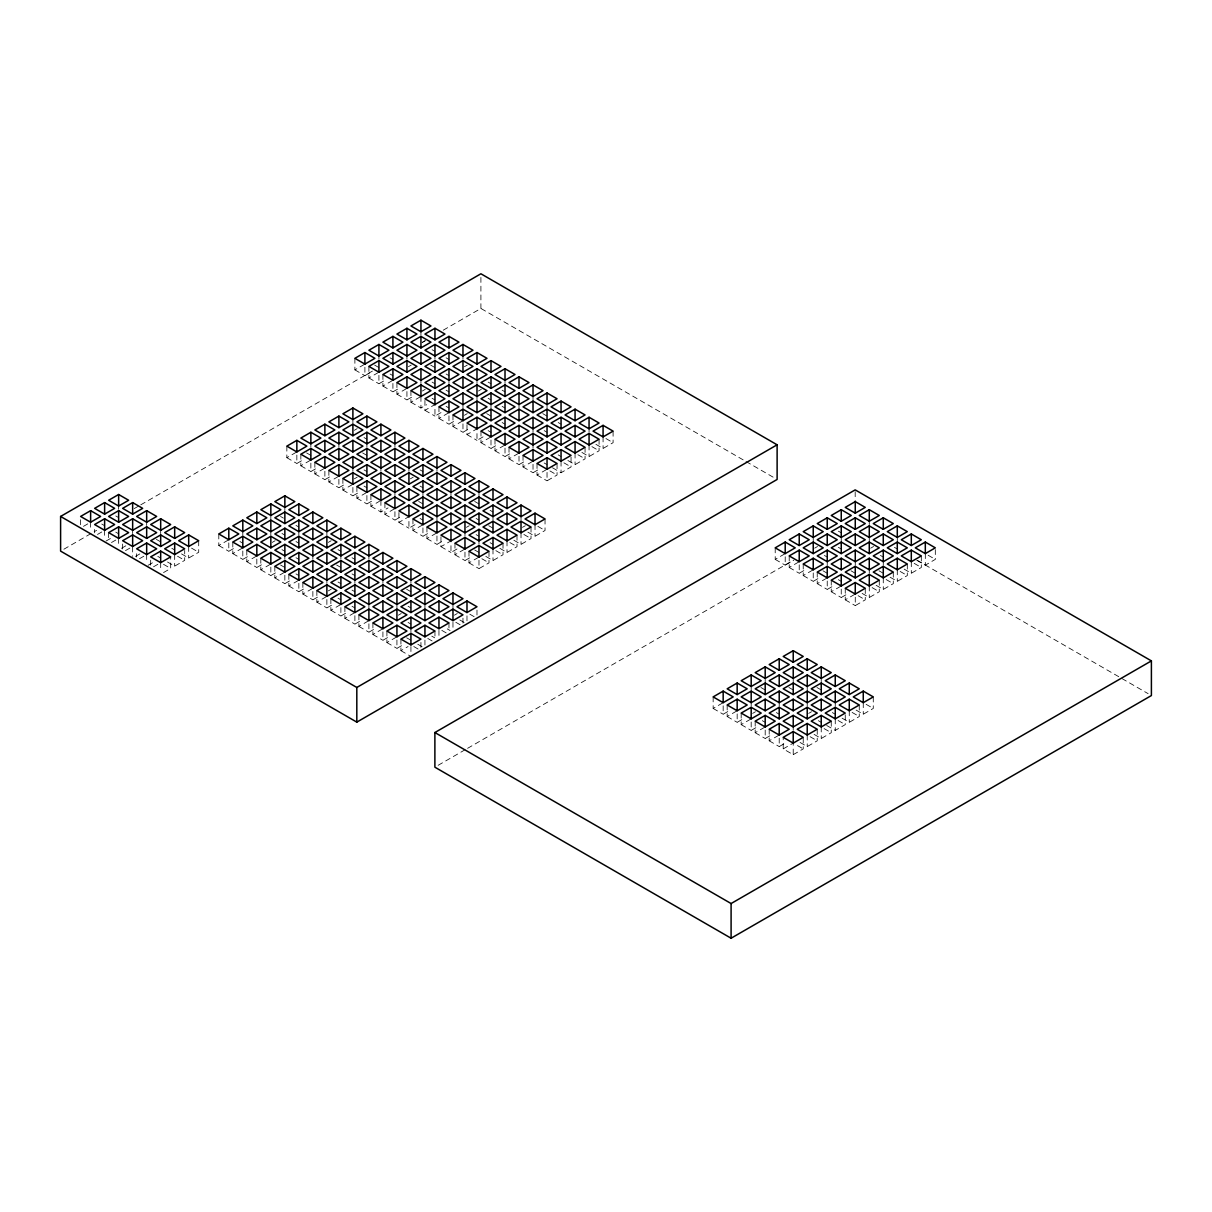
<?xml version="1.0" encoding="UTF-8"?>
<svg xmlns="http://www.w3.org/2000/svg" width="1212" height="1212" viewBox="0 0 1212 1212"><rect width="100%" height="100%" fill="white"/><g stroke="black" fill="none" stroke-linecap="round" stroke-linejoin="round"><path stroke-width="0.75" stroke-dasharray="5 3.75" d="M83.477 526.356L87.764 523.872M354.889 358.328L354.889 369.872L364.903 364.1L364.903 375.659L372.054 371.523M63.872 549.218L96.581 530.341M134.199 508.616L139.107 505.783M140.744 504.843L372.963 370.766M422.034 342.435L425.306 340.557M443.289 330.164L480.906 308.454L744.395 460.575M422.367 342.481L425.23 340.83M97.49 534.447L101.778 531.962M368.902 366.418L368.902 377.962L378.917 372.19L378.917 383.75L386.067 379.614M106.065 541.037L111.777 537.734M408.368 366.736L411.216 365.085M111.489 542.521L115.776 540.052M382.916 374.508L382.916 386.052L392.915 380.28L392.915 391.84L400.066 387.704M121.503 548.309L127.215 545.006M125.503 550.612L132.653 546.491L132.653 556.399M286.85 446.137L286.85 457.697L296.849 451.924L296.849 463.484L304 459.348M396.93 382.583L396.93 394.142L406.929 388.37L406.929 399.93L414.08 395.794M135.517 556.399L139.804 553.914M354.328 430.29L357.176 428.639M422.367 391.006L425.23 389.355M464.408 366.736L467.256 365.085M139.516 558.702L143.804 556.232M300.849 454.227L300.849 465.787L310.863 460.015L310.863 471.559L318.014 467.438M410.929 390.673L410.929 402.232L420.943 396.46M148.091 565.307L153.818 562.004M410.929 402.232L420.943 408.005L426.654 404.717M153.53 566.792L157.818 564.322M314.862 462.317L314.862 473.877L324.877 468.105L324.877 479.649L332.027 475.528M424.942 400.414L424.942 410.323L434.957 404.55L434.957 416.095L442.107 411.974M163.529 572.579L170.68 568.443L170.68 556.884M167.529 562.004L174.679 566.14L184.694 560.353L184.694 550.445M181.542 553.914L188.693 558.05L198.707 552.263L198.707 540.719M478.407 391.006L481.27 389.355M218.796 533.962L218.796 545.521L228.795 539.749L228.795 551.293L235.946 547.173M328.876 470.407L328.876 481.967L338.89 476.195L338.89 487.739L346.026 483.618M438.956 406.853L438.956 418.413L448.97 412.641L448.97 424.185L456.106 420.064M354.328 478.831L357.176 477.18M464.408 415.277L467.256 413.625M232.81 542.052L232.81 553.611L242.809 547.839L242.809 559.383L249.96 555.263M342.89 478.498L342.89 490.057L352.889 484.285L352.889 495.829L358.616 492.526M452.97 414.943L452.97 426.503L462.969 420.715L462.969 432.275L470.12 428.154M272.261 542.385L275.124 540.734M246.809 550.142L246.809 561.701L256.823 555.914L256.823 567.474L263.974 563.353M356.904 486.588L356.904 498.147L366.903 492.36L366.903 503.919L374.053 499.798M466.984 424.685L466.984 434.593L476.983 428.806L476.983 440.365L484.133 436.244M410.368 478.831L413.216 477.18M260.822 558.232L260.822 569.792L270.837 564.004L270.837 575.564L277.987 571.443M370.902 494.678L370.902 506.237L379.477 501.283M480.982 431.124L480.982 442.683L490.996 436.896L490.996 448.455L498.147 444.334M328.3 542.385L331.164 540.734M370.902 506.237L380.916 512.009L388.067 507.889M274.836 566.322L274.836 577.882L284.85 572.094L284.85 583.654L290.562 580.351M384.916 502.768L384.916 514.327L394.93 508.54L394.93 520.1L402.066 515.979M494.996 439.214L494.996 450.773L505.01 444.986L505.01 456.545L512.146 452.424M288.85 574.412L288.85 585.972L298.849 580.184L298.849 591.744L306 587.608M398.93 512.509L398.93 522.417L408.929 516.63L408.929 528.19L416.08 524.054M509.01 447.304L509.01 458.848L519.009 453.076L519.009 464.635L526.159 460.499M302.864 582.502L302.864 594.047L312.863 588.274L312.863 599.834L320.013 595.698M412.944 518.948L412.944 530.492L422.943 524.72L422.943 536.28L430.093 532.144M523.023 455.394L523.023 466.938L533.022 461.166L533.022 472.725L540.173 468.589M328.3 590.911L331.164 589.259M316.862 590.592L316.862 602.137L326.876 596.365L326.876 607.924L332.588 604.621M426.942 527.038L426.942 538.582L436.956 532.81L436.956 544.37L444.107 540.234M537.022 463.484L537.022 475.028L547.036 469.256L547.036 480.816L557.05 475.028L557.05 463.484M466.408 527.356L469.271 525.705M552.475 467.771L561.05 472.725L571.049 466.938L571.049 455.394M567.913 460.499L575.064 464.635L585.063 458.848L585.063 447.304M581.912 452.424L589.062 456.545L599.076 450.773L599.076 439.214M595.925 444.334L603.076 448.455L613.09 442.683L613.09 431.124M330.876 598.683L330.876 610.227L340.89 604.455L340.89 616.014L348.026 611.878M440.956 536.764L440.956 546.673L450.97 540.9L450.97 552.46L458.121 548.324M344.89 606.757L344.89 618.317L354.889 612.545L354.889 624.104L362.04 619.968M454.97 543.203L454.97 554.763L464.969 548.991L464.969 560.55L472.119 556.414M522.448 527.356L525.311 525.705M358.904 614.848L358.904 626.407L368.902 620.635L368.902 632.179L376.053 628.058M468.983 551.293L468.983 562.853L478.982 557.081L478.982 568.625L488.997 562.853L488.997 551.293M398.354 615.181L401.217 613.53M485.845 556.414L492.996 560.55L503.01 554.763L503.01 543.203M499.859 548.324L507.01 552.46L517.009 546.673L517.009 535.128M513.873 540.234L521.024 544.37L531.023 538.582L531.023 527.038M527.871 532.144L535.022 536.28L545.036 530.492L545.036 518.948M372.902 622.938L372.902 634.497L382.916 628.725L382.916 640.269L390.067 636.148M386.916 631.028L386.916 642.587L396.93 636.815L396.93 648.359L404.081 644.239M454.394 615.181L457.257 613.53M400.93 639.118L400.93 650.677L408.08 646.541M775.21 547.839L775.21 559.383L785.209 553.611L785.209 565.171L793.784 560.217M438.138 765.302L465.953 749.258M467.59 748.319L793.042 560.414M814.661 548.157L817.524 546.506M789.209 555.914L789.209 567.474L799.223 561.701L799.223 573.261L806.374 569.125M803.223 564.004L803.223 575.564L813.237 569.792L813.237 581.336L820.372 577.215M870.701 548.157L873.564 546.506M817.236 572.094L817.236 583.654L827.235 577.882L827.235 589.426L834.386 585.305M831.25 580.184L831.25 591.744L841.249 585.972L841.249 597.516L848.4 593.395M845.249 588.274L845.249 599.834L855.263 594.047L855.263 605.606L865.262 599.834L865.262 588.274M862.126 593.395L869.277 597.516L879.276 591.744L879.276 580.184M876.14 585.305L883.275 589.426L893.289 583.654L893.289 572.094M890.138 577.215L897.289 581.336L907.303 575.564L907.303 564.004M904.152 569.125L911.303 573.261L921.317 567.474L921.317 555.914M916.742 560.217L925.317 565.171L935.316 559.383L935.316 547.839M713.156 696.9L713.156 708.444L723.17 702.672L723.17 714.232L730.306 710.096M727.17 704.99L727.17 716.534L737.169 710.762L737.169 722.322L744.319 718.186M752.622 713.398L755.47 711.747M741.183 713.08L741.183 724.625L751.182 718.852L751.182 730.412L758.333 726.276M755.182 721.155L755.182 732.715L765.196 726.942L765.196 738.502L772.347 734.366M808.662 713.398L811.51 711.747M769.196 729.245L769.196 740.805L779.21 735.033L779.21 746.577L786.361 742.456M783.21 748.895L793.224 743.123L793.224 754.667L783.21 748.895L783.21 737.335M793.224 754.667L803.223 748.895L803.223 737.335M800.072 742.456L807.222 746.577L817.236 740.805L817.236 729.245M814.085 734.366L821.236 738.502L831.25 732.715L831.25 721.155M826.675 725.458L835.25 730.412L845.249 724.625L845.249 713.08M842.113 718.186L849.264 722.322L859.263 716.534L859.263 704.99M856.126 710.096L863.262 714.232L873.276 708.444L873.276 696.9M928.165 555.263L935.316 559.383M746.031 461.514L773.847 477.573M917.378 560.444L1120.312 677.599M1121.948 678.553L1148.128 693.658M894.441 547.339L897.289 548.991M914.166 563.353L921.317 567.474M838.386 531.159L841.249 532.81M880.427 555.429L883.275 557.081M900.152 571.443L907.303 575.564M838.386 547.339L841.249 548.991M878.988 570.776L883.275 573.261M886.139 579.533L893.289 583.654M824.387 555.429L827.235 557.081M850.976 570.776L855.263 573.261M872.125 587.608L879.276 591.744M605.939 438.547L613.09 442.683M822.948 570.776L827.235 573.261M838.386 579.684L841.249 581.336M432.093 349.738L434.957 351.389M446.107 357.828L448.97 359.479M488.133 382.098L490.996 383.75M502.147 390.188L505.01 391.84M542.749 413.625L547.036 416.095M558.187 422.533L561.05 424.185M858.126 595.698L865.262 599.834M591.926 446.637L599.076 450.773M775.21 559.383L785.209 565.171M789.209 567.474L799.223 573.261M803.223 575.564L813.237 581.336M817.236 583.654L827.235 589.426M831.25 591.744L841.249 597.516M845.249 599.834L855.263 605.606M430.669 365.085L434.957 367.569M446.107 374.008L448.97 375.659M488.133 398.278L490.996 399.93M502.147 406.368L505.01 408.005M544.173 430.624L547.036 432.275M577.912 454.727L585.063 458.848M390.067 357.828L392.915 359.479M432.093 382.098L434.957 383.75M446.107 390.188L448.97 391.84M486.709 413.625L490.996 416.095M502.147 422.533L505.01 424.185M558.187 454.894L561.05 456.545M563.898 462.817L571.049 466.938M374.629 365.085L378.917 367.569M390.067 374.008L392.915 375.659M432.093 398.278L434.957 399.93M446.107 406.368L448.97 408.005M488.133 430.624L490.996 432.275M544.173 462.984L547.036 464.635M549.9 470.907L557.05 475.028M354.889 369.872L364.903 375.659M368.902 377.962L378.917 383.75M382.916 386.052L392.915 391.84M396.93 394.142L406.929 399.93M424.942 410.323L434.957 416.095M438.956 418.413L448.97 424.185M452.97 426.503L462.969 432.275M466.984 434.593L476.983 440.365M480.982 442.683L490.996 448.455M494.996 450.773L505.01 456.545M509.01 458.848L519.009 464.635M523.023 466.938L533.022 472.725M537.022 475.028L547.036 480.816M866.125 704.323L873.276 708.444M537.886 526.372L545.036 530.492M816.949 687.492L821.236 689.961M852.112 712.414L859.263 716.534M364.039 437.562L366.903 439.214M420.079 469.923L422.943 471.559M474.695 501.45L478.982 503.919M490.133 510.358L492.996 512.009M523.872 534.462L531.023 538.582M788.921 687.492L793.224 689.961M832.386 712.58L835.25 714.232M838.113 720.504L845.249 724.625M362.615 452.909L366.903 455.394M420.079 486.088L422.943 487.739M476.119 518.448L478.982 520.1M488.709 525.705L492.996 528.19M509.858 542.552L517.009 546.673M760.909 687.492L765.196 689.961M818.373 720.67L821.236 722.322M824.099 728.594L831.25 732.715M364.039 469.923L366.903 471.559M418.655 501.45L422.943 503.919M476.119 534.628L478.982 536.28M490.133 542.718L492.996 544.37M495.859 550.642L503.01 554.763M776.347 712.58L779.21 714.232M810.086 736.684L817.236 740.805M306.575 452.909L310.863 455.394M364.039 486.088L366.903 487.739M420.079 518.448L422.943 520.1M474.695 549.975L478.982 552.46M481.846 558.732L488.997 562.853M762.333 720.67L765.196 722.322M797.511 745.592L803.223 748.895M286.85 457.697L296.849 463.484M300.849 465.787L310.863 471.559M314.862 473.877L324.877 479.649M328.876 481.967L338.89 487.739M342.89 490.057L352.889 495.829M356.904 498.147L366.903 503.919M384.916 514.327L394.93 520.1M398.93 522.417L408.929 528.19M412.944 530.492L422.943 536.28M426.942 538.582L436.956 544.37M440.956 546.673L450.97 552.46M454.97 554.763L464.969 560.55M468.983 562.853L478.982 568.625M713.156 708.444L723.17 714.232M727.17 716.534L737.169 722.322M741.183 724.625L751.182 730.412M755.182 732.715L765.196 738.502M769.196 740.805L779.21 746.577M469.832 614.196L474.119 616.666M280.548 516.463L283.411 518.115M296.001 525.387L298.849 527.038M338.027 549.642L340.89 551.293M352.041 557.732L354.889 559.383M406.641 589.259L410.929 591.744M459.833 619.968L464.12 622.453M455.833 622.286L460.121 624.756M281.987 533.477L284.85 535.128M296.001 541.552L298.849 543.203M336.603 565.004L340.89 567.474M352.041 573.912L354.889 575.564M408.08 606.273L410.929 607.924M447.243 628.892L450.106 630.528M441.819 630.376L447.531 633.679M281.987 549.642L284.85 551.293M296.001 557.732L298.849 559.383M338.027 582.002L340.89 583.654M352.041 590.092L354.889 591.744M408.08 622.453L410.929 624.104M431.805 636.148L434.669 637.8M427.806 638.466L432.093 640.936M239.961 541.552L242.809 543.203M280.548 565.004L284.85 567.474M296.001 573.912L298.849 575.564M338.027 598.183L340.89 599.834M352.041 606.273L354.889 607.924M406.641 637.8L410.929 640.269M417.792 644.239L422.094 646.708M413.792 646.541L418.079 649.026M218.796 545.521L228.795 551.293M232.81 553.611L242.809 559.383M246.809 561.701L256.823 567.474M260.822 569.792L270.837 575.564M274.836 577.882L284.85 583.654M288.85 585.972L298.849 591.744M302.864 594.047L312.863 599.834M316.862 602.137L326.876 607.924M330.876 610.227L340.89 616.014M344.89 618.317L354.889 624.104M358.904 626.407L368.902 632.179M372.902 634.497L382.916 640.269M386.916 642.587L396.93 648.359M400.93 650.677L410.929 656.449M191.557 548.142L198.707 552.263M115.776 515.948L118.64 517.6M156.378 539.385L160.681 541.87M171.831 548.309L174.679 549.96M177.543 556.232L184.694 560.353M101.778 524.038L104.626 525.69M115.776 532.129L118.64 533.78M157.818 556.399L160.681 558.05M163.529 564.322L170.68 568.443M925.317 553.611L925.317 565.171M911.303 561.701L911.303 573.261M897.289 537.431L897.289 540.734M897.289 569.792L897.289 581.336M883.275 561.701L883.275 565.004M883.275 577.882L883.275 589.426M869.277 521.251L869.277 524.554M869.277 537.431L869.277 540.734M869.277 569.792L869.277 573.094M869.277 585.972L869.277 597.516M863.262 702.672L863.262 714.232M855.187 491.693L855.187 500.814M855.263 561.701L855.263 565.004M849.264 710.762L849.264 722.322M841.249 537.431L841.249 540.734M835.25 702.672L835.25 705.975M835.25 718.852L835.25 730.412M827.235 561.701L827.235 565.004M821.236 678.402L821.236 681.705M821.236 726.942L821.236 738.502M813.237 537.431L813.237 540.734M807.222 686.492L807.222 689.795M807.222 702.672L807.222 705.975M807.222 735.033L807.222 746.577M793.224 678.402L793.224 681.705M793.224 726.942L793.224 730.245M779.21 702.672L779.21 705.975M765.196 678.402L765.196 681.705M751.182 686.492L751.182 689.795M751.182 702.672L751.182 705.975M603.076 436.896L603.076 448.455M589.062 428.806L589.062 432.108M589.062 444.986L589.062 456.545M575.064 453.076L575.064 464.635M561.05 461.166L561.05 472.725M547.036 404.55L547.036 407.853M535.022 524.72L535.022 536.28M533.022 396.46L533.022 399.763M533.022 428.806L533.022 432.108M533.022 444.986L533.022 448.288M521.024 516.63L521.024 519.933M521.024 532.81L521.024 544.37M519.009 404.55L519.009 407.853M507.01 540.9L507.01 552.46M505.01 380.28L505.01 383.583M492.996 516.63L492.996 519.933M492.996 548.991L492.996 560.55M490.996 404.55L490.996 407.853M480.906 277.427L480.906 308.454M478.982 492.36L478.982 495.663M478.982 540.9L478.982 544.203M476.983 380.28L476.983 383.583M476.983 396.46L476.983 399.763M476.983 610.06L476.983 615.014M466.984 615.847L466.984 620.802M464.969 516.63L464.969 519.933M464.969 532.81L464.969 536.113M462.969 356.01L462.969 359.313M462.969 404.55L462.969 407.853M462.969 618.15L462.969 623.104M452.97 604.455L452.97 607.757M452.97 622.286L452.97 628.892M450.97 492.36L450.97 495.663M448.97 380.28L448.97 383.583M448.97 622.938L448.97 629.543M438.956 630.376L438.956 638.618M436.956 468.105L436.956 471.407M436.956 516.63L436.956 519.933M434.957 356.01L434.957 359.313M434.957 631.028L434.957 637.633M424.942 604.455L424.942 607.757M424.942 640.103L424.942 645.057M422.943 492.36L422.943 495.663M420.943 331.74L420.943 335.042M420.943 380.28L420.943 383.583M420.943 396.46L420.943 408.005M420.943 642.421L420.943 649.026M410.929 580.184L410.929 583.487M410.929 628.725L410.929 632.028M410.929 646.541L410.929 653.147M408.929 468.105L408.929 471.407M406.929 356.01L406.929 359.313M396.93 604.455L396.93 607.757M394.93 443.834L394.93 447.137M394.93 492.36L394.93 495.663M382.916 580.184L382.916 583.487M380.916 468.105L380.916 471.407M380.916 500.45L380.916 512.009M378.917 356.01L378.917 359.313M368.902 555.914L368.902 559.217M368.902 604.455L368.902 607.757M366.903 443.834L366.903 447.137M354.889 580.184L354.889 583.487M352.889 419.564L352.889 422.867M352.889 468.105L352.889 471.407M340.89 555.914L340.89 559.217M338.89 443.834L338.89 447.137M326.876 531.659L326.876 534.962M326.876 580.184L326.876 583.487M312.863 555.914L312.863 559.217M310.863 443.834L310.863 447.137M298.849 531.659L298.849 534.962M284.85 507.389L284.85 510.691M284.85 555.914L284.85 559.217M270.837 515.479L270.837 518.781M270.837 531.659L270.837 534.962M242.809 531.659L242.809 534.962M188.693 546.491L188.693 558.05M174.679 554.581L174.679 566.14M160.681 530.311L160.681 533.613M160.681 562.671L160.681 570.928M150.667 560.186L150.667 565.14M146.667 522.22L146.667 525.523M146.667 554.581L146.667 562.838M136.653 553.748L136.653 557.05M132.653 530.311L132.653 533.613M122.639 544.006L122.639 548.96M118.64 506.04L118.64 509.343M118.64 538.401L118.64 546.657M108.641 532.629L108.641 540.87M104.626 530.311L104.626 538.567M94.627 529.492L94.627 532.795M90.627 522.22L90.627 530.477M80.613 519.751L80.613 526.356"/><path stroke-width="1.5" d="M60.6 516.448L480.906 273.776L777.119 444.804L777.119 479.467L356.813 722.125L60.6 551.112L60.6 516.448L356.813 687.462L777.119 444.804M90.627 510.661L80.613 516.448L90.627 522.22L100.626 516.448L90.627 510.661L90.627 522.22M104.626 502.586L94.627 508.358L104.626 514.13L114.64 508.358L104.626 502.586L104.626 514.13M118.64 494.496L108.641 500.268L118.64 506.04L128.654 500.268L118.64 494.496L118.64 506.04M364.903 352.54L354.889 358.328L364.903 364.1L374.902 358.328L364.903 352.54L364.903 364.1M378.917 344.45L368.902 350.238L378.917 356.01L388.916 350.238L378.917 344.45L378.917 356.01M392.915 336.375L382.916 342.148L392.915 347.92L402.929 342.148L392.915 336.375L392.915 347.92M406.929 328.285L396.93 334.058L406.929 339.83L416.943 334.058L406.929 328.285L406.929 339.83M420.943 320.195L410.929 325.967L420.943 331.74L430.957 325.967L420.943 320.195L420.943 331.74M104.626 518.751L94.627 524.538L104.626 530.311L114.64 524.538L104.626 518.751L104.626 530.311M118.64 510.661L108.641 516.448L118.64 522.22L128.654 516.448L118.64 510.661L118.64 522.22M132.653 502.586L122.639 508.358L132.653 514.13L142.668 508.358L132.653 502.586L132.653 514.13M378.917 360.631L368.902 366.418L378.917 372.19L388.916 366.418L378.917 360.631L378.917 372.19M392.915 352.54L382.916 358.328L392.915 364.1L402.929 358.328L392.915 352.54L392.915 364.1M406.929 344.45L396.93 350.238L406.929 356.01L416.943 350.238L406.929 344.45L406.929 356.01M420.943 336.375L410.929 342.148L420.943 347.92L430.957 342.148L420.943 336.375L420.943 347.92M434.957 328.285L424.942 334.058L434.957 339.83L444.955 334.058L434.957 328.285L434.957 339.83M118.64 526.841L108.641 532.629L118.64 538.401L128.654 532.629L118.64 526.841L118.64 538.401M132.653 518.751L122.639 524.538L132.653 530.311L142.668 524.538L132.653 518.751L132.653 530.311M146.667 510.661L136.653 516.448L146.667 522.22L156.666 516.448L146.667 510.661L146.667 522.22M392.915 368.721L382.916 374.508L392.915 380.28L402.929 374.508L392.915 368.721L392.915 380.28M406.929 360.631L396.93 366.418L406.929 372.19L416.943 366.418L406.929 360.631L406.929 372.19M420.943 352.54L410.929 358.328L420.943 364.1L430.957 358.328L420.943 352.54L420.943 364.1M434.957 344.45L424.942 350.238L434.957 356.01L444.955 350.238L434.957 344.45L434.957 356.01M448.97 336.375L438.956 342.148L448.97 347.92L458.969 342.148L448.97 336.375L448.97 347.92M132.653 534.931L122.639 540.719L132.653 546.491L142.668 540.719L132.653 534.931L132.653 546.491M146.667 526.841L136.653 532.629L146.667 538.401L156.666 532.629L146.667 526.841L146.667 538.401M160.681 518.751L150.667 524.538L160.681 530.311L170.68 524.538L160.681 518.751L160.681 530.311M296.849 440.365L286.85 446.137L296.849 451.924L306.863 446.137L296.849 440.365L296.849 451.924M310.863 432.275L300.849 438.062L310.863 443.834L320.877 438.062L310.863 432.275L310.863 443.834M324.877 424.185L314.862 429.972L324.877 435.744L334.876 429.972L324.877 424.185L324.877 435.744M338.89 416.095L328.876 421.882L338.89 427.654L348.889 421.882L338.89 416.095L338.89 427.654M352.889 408.005L342.89 413.792L352.889 419.564L362.903 413.792L352.889 408.005L352.889 419.564M406.929 376.811L396.93 382.583L406.929 388.37L416.943 382.583L406.929 376.811L406.929 388.37M420.943 368.721L410.929 374.508L420.943 380.28L430.957 374.508L420.943 368.721L420.943 380.28M434.957 360.631L424.942 366.418L434.957 372.19L444.955 366.418L434.957 360.631L434.957 372.19M448.97 352.54L438.956 358.328L448.97 364.1L458.969 358.328L448.97 352.54L448.97 364.1M462.969 344.45L452.97 350.238L462.969 356.01L472.983 350.238L462.969 344.45L462.969 356.01M146.667 543.021L136.653 548.794L146.667 554.581L156.666 548.794L146.667 543.021L146.667 554.581M160.681 534.931L150.667 540.719L160.681 546.491L170.68 540.719L160.681 534.931L160.681 546.491M174.679 526.841L164.68 532.629L174.679 538.401L184.694 532.629L174.679 526.841L174.679 538.401M310.863 448.455L300.849 454.227L310.863 460.015L320.877 454.227L310.863 448.455L310.863 460.015M324.877 440.365L314.862 446.137L324.877 451.924L334.876 446.137L324.877 440.365L324.877 451.924M338.89 432.275L328.876 438.062L338.89 443.834L348.889 438.062L338.89 432.275L338.89 443.834M352.889 424.185L342.89 429.972L352.889 435.744L362.903 429.972L352.889 424.185L352.889 435.744M366.903 416.095L356.904 421.882L366.903 427.654L376.917 421.882L366.903 416.095L366.903 427.654M420.943 384.901L410.929 390.673L420.943 396.46L430.957 390.673L420.943 384.901L420.943 396.46M434.957 376.811L424.942 382.583L434.957 388.37L444.955 382.583L434.957 376.811L434.957 388.37M448.97 368.721L438.956 374.508L448.97 380.28L458.969 374.508L448.97 368.721L448.97 380.28M462.969 360.631L452.97 366.418L462.969 372.19L472.983 366.418L462.969 360.631L462.969 372.19M476.983 352.54L466.984 358.328L476.983 364.1L486.997 358.328L476.983 352.54L476.983 364.1M160.681 551.112L150.667 556.884L160.681 562.671L170.68 556.884L160.681 551.112L160.681 562.671M174.679 543.021L164.68 548.794L174.679 554.581L184.694 548.794L174.679 543.021L174.679 554.581M188.693 534.931L178.679 540.719L188.693 546.491L198.707 540.719L188.693 534.931L188.693 546.491M324.877 456.545L314.862 462.317L324.877 468.105L334.876 462.317L324.877 456.545L324.877 468.105M338.89 448.455L328.876 454.227L338.89 460.015L348.889 454.227L338.89 448.455L338.89 460.015M352.889 440.365L342.89 446.137L352.889 451.924L362.903 446.137L352.889 440.365L352.889 451.924M366.903 432.275L356.904 438.062L366.903 443.834L376.917 438.062L366.903 432.275L366.903 443.834M380.916 424.185L370.902 429.972L380.916 435.744L390.915 429.972L380.916 424.185L380.916 435.744M434.957 392.991L424.942 398.763L434.957 404.55L444.955 398.763L434.957 392.991L434.957 404.55M448.97 384.901L438.956 390.673L448.97 396.46L458.969 390.673L448.97 384.901L448.97 396.46M462.969 376.811L452.97 382.583L462.969 388.37L472.983 382.583L462.969 376.811L462.969 388.37M476.983 368.721L466.984 374.508L476.983 380.28L486.997 374.508L476.983 368.721L476.983 380.28M490.996 360.631L480.982 366.418L490.996 372.19L500.995 366.418L490.996 360.631L490.996 372.19M228.795 528.19L218.796 533.962L228.795 539.749L238.809 533.962L228.795 528.19L228.795 539.749M242.809 520.1L232.81 525.872L242.809 531.659L252.823 525.872L242.809 520.1L242.809 531.659M256.823 512.009L246.809 517.782L256.823 523.569L266.837 517.782L256.823 512.009L256.823 523.569M270.837 503.919L260.822 509.691L270.837 515.479L280.836 509.691L270.837 503.919L270.837 515.479M284.85 495.829L274.836 501.617L284.85 507.389L294.849 501.617L284.85 495.829L284.85 507.389M338.89 464.635L328.876 470.407L338.89 476.195L348.889 470.407L338.89 464.635L338.89 476.195M352.889 456.545L342.89 462.317L352.889 468.105L362.903 462.317L352.889 456.545L352.889 468.105M366.903 448.455L356.904 454.227L366.903 460.015L376.917 454.227L366.903 448.455L366.903 460.015M380.916 440.365L370.902 446.137L380.916 451.924L390.915 446.137L380.916 440.365L380.916 451.924M394.93 432.275L384.916 438.062L394.93 443.834L404.929 438.062L394.93 432.275L394.93 443.834M448.97 401.081L438.956 406.853L448.97 412.641L458.969 406.853L448.97 401.081L448.97 412.641M462.969 392.991L452.97 398.763L462.969 404.55L472.983 398.763L462.969 392.991L462.969 404.55M476.983 384.901L466.984 390.673L476.983 396.46L486.997 390.673L476.983 384.901L476.983 396.46M490.996 376.811L480.982 382.583L490.996 388.37L500.995 382.583L490.996 376.811L490.996 388.37M505.01 368.721L494.996 374.508L505.01 380.28L515.009 374.508L505.01 368.721L505.01 380.28M242.809 536.28L232.81 542.052L242.809 547.839L252.823 542.052L242.809 536.28L242.809 547.839M256.823 528.19L246.809 533.962L256.823 539.749L266.837 533.962L256.823 528.19L256.823 539.749M270.837 520.1L260.822 525.872L270.837 531.659L280.836 525.872L270.837 520.1L270.837 531.659M284.85 512.009L274.836 517.782L284.85 523.569L294.849 517.782L284.85 512.009L284.85 523.569M298.849 503.919L288.85 509.691L298.849 515.479L308.863 509.691L298.849 503.919L298.849 515.479M352.889 472.725L342.89 478.498L352.889 484.27L362.903 478.498L352.889 472.725L352.889 484.285M366.903 464.635L356.904 470.407L366.903 476.195L376.917 470.407L366.903 464.635L366.903 476.195M380.916 456.545L370.902 462.317L380.916 468.105L390.915 462.317L380.916 456.545L380.916 468.105M394.93 448.455L384.916 454.227L394.93 460.015L404.929 454.227L394.93 448.455L394.93 460.015M408.929 440.365L398.93 446.137L408.929 451.924L418.943 446.137L408.929 440.365L408.929 451.924M462.969 409.171L452.97 414.943L462.969 420.715L472.983 414.943L462.969 409.171L462.969 420.715M476.983 401.081L466.984 406.853L476.983 412.641L486.997 406.853L476.983 401.081L476.983 412.641M490.996 392.991L480.982 398.763L490.996 404.55L500.995 398.763L490.996 392.991L490.996 404.55M505.01 384.901L494.996 390.673L505.01 396.46L515.009 390.673L505.01 384.901L505.01 396.46M519.009 376.811L509.01 382.583L519.009 388.37L529.023 382.583L519.009 376.811L519.009 388.37M256.823 544.37L246.809 550.142L256.823 555.914L266.837 550.142L256.823 544.37L256.823 555.914M270.837 536.28L260.822 542.052L270.837 547.839L280.836 542.052L270.837 536.28L270.837 547.839M284.85 528.19L274.836 533.962L284.85 539.749L294.849 533.962L284.85 528.19L284.85 539.749M298.849 520.1L288.85 525.872L298.849 531.659L308.863 525.872L298.849 520.1L298.849 531.659M312.863 512.009L302.864 517.782L312.863 523.569L322.877 517.782L312.863 512.009L312.863 523.569M366.903 480.816L356.904 486.588L366.903 492.36L376.917 486.588L366.903 480.816L366.903 492.36M380.916 472.725L370.902 478.498L380.916 484.27L390.915 478.498L380.916 472.725L380.916 484.285M394.93 464.635L384.916 470.407L394.93 476.195L404.929 470.407L394.93 464.635L394.93 476.195M408.929 456.545L398.93 462.317L408.929 468.105L418.943 462.317L408.929 456.545L408.929 468.105M422.943 448.455L412.944 454.227L422.943 460.015L432.957 454.227L422.943 448.455L422.943 460.015M476.983 417.261L466.984 423.033L476.983 428.806L486.997 423.033L476.983 417.261L476.983 428.806M490.996 409.171L480.982 414.943L490.996 420.715L500.995 414.943L490.996 409.171L490.996 420.715M505.01 401.081L494.996 406.853L505.01 412.641L515.009 406.853L505.01 401.081L505.01 412.641M519.009 392.991L509.01 398.763L519.009 404.55L529.023 398.763L519.009 392.991L519.009 404.55M533.022 384.901L523.023 390.673L533.022 396.46L543.037 390.673L533.022 384.901L533.022 396.46M270.837 552.46L260.822 558.232L270.837 564.004L280.836 558.232L270.837 552.46L270.837 564.004M284.85 544.37L274.836 550.142L284.85 555.914L294.849 550.142L284.85 544.37L284.85 555.914M298.849 536.28L288.85 542.052L298.849 547.839L308.863 542.052L298.849 536.28L298.849 547.839M312.863 528.19L302.864 533.962L312.863 539.749L322.877 533.962L312.863 528.19L312.863 539.749M326.876 520.1L316.862 525.872L326.876 531.659L336.875 525.872L326.876 520.1L326.876 531.659M380.916 488.906L370.902 494.678L380.916 500.45L390.915 494.678L380.916 488.906L380.916 500.45M394.93 480.816L384.916 486.588L394.93 492.36L404.929 486.588L394.93 480.816L394.93 492.36M408.929 472.725L398.93 478.498L408.929 484.27L418.943 478.498L408.929 472.725L408.929 484.285M422.943 464.635L412.944 470.407L422.943 476.195L432.957 470.407L422.943 464.635L422.943 476.195M436.956 456.545L426.942 462.317L436.956 468.105L446.955 462.317L436.956 456.545L436.956 468.105M490.996 425.351L480.982 431.124L490.996 436.896L500.995 431.124L490.996 425.351L490.996 436.896M505.01 417.261L494.996 423.033L505.01 428.806L515.009 423.033L505.01 417.261L505.01 428.806M519.009 409.171L509.01 414.943L519.009 420.715L529.023 414.943L519.009 409.171L519.009 420.715M533.022 401.081L523.023 406.853L533.022 412.641L543.037 406.853L533.022 401.081L533.022 412.641M547.036 392.991L537.022 398.763L547.036 404.55L557.05 398.763L547.036 392.991L547.036 404.55M284.85 560.55L274.836 566.322L284.85 572.094L294.849 566.322L284.85 560.55L284.85 572.094M298.849 552.46L288.85 558.232L298.849 564.004L308.863 558.232L298.849 552.46L298.849 564.004M312.863 544.37L302.864 550.142L312.863 555.914L322.877 550.142L312.863 544.37L312.863 555.914M326.876 536.28L316.862 542.052L326.876 547.839L336.875 542.052L326.876 536.28L326.876 547.839M340.89 528.19L330.876 533.962L340.89 539.749L350.889 533.962L340.89 528.19L340.89 539.749M394.93 496.981L384.916 502.768L394.93 508.54L404.929 502.768L394.93 496.981L394.93 508.54M408.929 488.906L398.93 494.678L408.929 500.45L418.943 494.678L408.929 488.906L408.929 500.45M422.943 480.816L412.944 486.588L422.943 492.36L432.957 486.588L422.943 480.816L422.943 492.36M436.956 472.725L426.942 478.498L436.956 484.27L446.955 478.498L436.956 472.725L436.956 484.285M450.97 464.635L440.956 470.407L450.97 476.195L460.969 470.407L450.97 464.635L450.97 476.195M505.01 433.426L494.996 439.214L505.01 444.986L515.009 439.214L505.01 433.426L505.01 444.986M519.009 425.351L509.01 431.124L519.009 436.896L529.023 431.124L519.009 425.351L519.009 436.896M533.022 417.261L523.023 423.033L533.022 428.806L543.037 423.033L533.022 417.261L533.022 428.806M547.036 409.171L537.022 414.943L547.036 420.715L557.05 414.943L547.036 409.171L547.036 420.715M561.05 401.081L551.036 406.853L561.05 412.641L571.049 406.853L561.05 401.081L561.05 412.641M298.849 568.625L288.85 574.412L298.849 580.184L308.863 574.412L298.849 568.625L298.849 580.184M312.863 560.55L302.864 566.322L312.863 572.094L322.877 566.322L312.863 560.55L312.863 572.094M326.876 552.46L316.862 558.232L326.876 564.004L336.875 558.232L326.876 552.46L326.876 564.004M340.89 544.37L330.876 550.142L340.89 555.914L350.889 550.142L340.89 544.37L340.89 555.914M354.889 536.28L344.89 542.052L354.889 547.839L364.903 542.052L354.889 536.28L354.889 547.839M408.929 505.071L398.93 510.858L408.929 516.63L418.943 510.858L408.929 505.071L408.929 516.63M422.943 496.981L412.944 502.768L422.943 508.54L432.957 502.768L422.943 496.981L422.943 508.54M436.956 488.906L426.942 494.678L436.956 500.45L446.955 494.678L436.956 488.906L436.956 500.45M450.97 480.816L440.956 486.588L450.97 492.36L460.969 486.588L450.97 480.816L450.97 492.36M464.969 472.725L454.97 478.498L464.969 484.27L474.983 478.498L464.969 472.725L464.969 484.285M519.009 441.516L509.01 447.304L519.009 453.076L529.023 447.304L519.009 441.516L519.009 453.076M533.022 433.426L523.023 439.214L533.022 444.986L543.037 439.214L533.022 433.426L533.022 444.986M547.036 425.351L537.022 431.124L547.036 436.896L557.05 431.124L547.036 425.351L547.036 436.896M561.05 417.261L551.036 423.033L561.05 428.806L571.049 423.033L561.05 417.261L561.05 428.806M575.064 409.171L565.05 414.943L575.064 420.715L585.063 414.943L575.064 409.171L575.064 420.715M312.863 576.715L302.864 582.502L312.863 588.274L322.877 582.502L312.863 576.715L312.863 588.274M326.876 568.625L316.862 574.412L326.876 580.184L336.875 574.412L326.876 568.625L326.876 580.184M340.89 560.55L330.876 566.322L340.89 572.094L350.889 566.322L340.89 560.55L340.89 572.094M354.889 552.46L344.89 558.232L354.889 564.004L364.903 558.232L354.889 552.46L354.889 564.004M368.902 544.37L358.904 550.142L368.902 555.914L378.917 550.142L368.902 544.37L368.902 555.914M422.943 513.161L412.944 518.948L422.943 524.72L432.957 518.948L422.943 513.161L422.943 524.72M436.956 505.071L426.942 510.858L436.956 516.63L446.955 510.858L436.956 505.071L436.956 516.63M450.97 496.981L440.956 502.768L450.97 508.54L460.969 502.768L450.97 496.981L450.97 508.54M464.969 488.906L454.97 494.678L464.969 500.45L474.983 494.678L464.969 488.906L464.969 500.45M478.982 480.816L468.983 486.588L478.982 492.36L488.997 486.588L478.982 480.816L478.982 492.36M533.022 449.607L523.023 455.394L533.022 461.166L543.037 455.394L533.022 449.607L533.022 461.166M547.036 441.516L537.022 447.304L547.036 453.076L557.05 447.304L547.036 441.516L547.036 453.076M561.05 433.426L551.036 439.214L561.05 444.986L571.049 439.214L561.05 433.426L561.05 444.986M575.064 425.351L565.05 431.124L575.064 436.896L585.063 431.124L575.064 425.351L575.064 436.896M589.062 417.261L579.063 423.033L589.062 428.806L599.076 423.033L589.062 417.261L589.062 428.806M326.876 584.805L316.862 590.592L326.876 596.365L336.875 590.592L326.876 584.805L326.876 596.365M340.89 576.715L330.876 582.502L340.89 588.274L350.889 582.502L340.89 576.715L340.89 588.274M354.889 568.625L344.89 574.412L354.889 580.184L364.903 574.412L354.889 568.625L354.889 580.184M368.902 560.55L358.904 566.322L368.902 572.094L378.917 566.322L368.902 560.55L368.902 572.094M382.916 552.46L372.902 558.232L382.916 564.004L392.915 558.232L382.916 552.46L382.916 564.004M436.956 521.251L426.942 527.038L436.956 532.81L446.955 527.038L436.956 521.251L436.956 532.81M450.97 513.161L440.956 518.948L450.97 524.72L460.969 518.948L450.97 513.161L450.97 524.72M464.969 505.071L454.97 510.858L464.969 516.63L474.983 510.858L464.969 505.071L464.969 516.63M478.982 496.981L468.983 502.768L478.982 508.54L488.997 502.768L478.982 496.981L478.982 508.54M492.996 488.906L482.982 494.678L492.996 500.45L503.01 494.678L492.996 488.906L492.996 500.45M547.036 457.697L537.022 463.484L547.036 469.256L557.05 463.484L547.036 457.697L547.036 469.256M561.05 449.607L551.036 455.394L561.05 461.166L571.049 455.394L561.05 449.607L561.05 461.166M575.064 441.516L565.05 447.304L575.064 453.076L585.063 447.304L575.064 441.516L575.064 453.076M589.062 433.426L579.063 439.214L589.062 444.986L599.076 439.214L589.062 433.426L589.062 444.986M603.076 425.351L593.062 431.124L603.076 436.896L613.09 431.124L603.076 425.351L603.076 436.896M340.89 592.895L330.876 598.683L340.89 604.455L350.889 598.683L340.89 592.895L340.89 604.455M354.889 584.805L344.89 590.592L354.889 596.365L364.903 590.592L354.889 584.805L354.889 596.365M368.902 576.715L358.904 582.502L368.902 588.274L378.917 582.502L368.902 576.715L368.902 588.274M382.916 568.625L372.902 574.412L382.916 580.184L392.915 574.412L382.916 568.625L382.916 580.184M396.93 560.55L386.916 566.322L396.93 572.094L406.929 566.322L396.93 560.55L396.93 572.094M450.97 529.341L440.956 535.128L450.97 540.9L460.969 535.128L450.97 529.341L450.97 540.9M464.969 521.251L454.97 527.038L464.969 532.81L474.983 527.038L464.969 521.251L464.969 532.81M478.982 513.161L468.983 518.948L478.982 524.72L488.997 518.948L478.982 513.161L478.982 524.72M492.996 505.071L482.982 510.858L492.996 516.63L503.01 510.858L492.996 505.071L492.996 516.63M507.01 496.981L496.996 502.768L507.01 508.54L517.009 502.768L507.01 496.981L507.01 508.54M354.889 600.985L344.89 606.757L354.889 612.545L364.903 606.757L354.889 600.985L354.889 612.545M368.902 592.895L358.904 598.683L368.902 604.455L378.917 598.683L368.902 592.895L368.902 604.455M382.916 584.805L372.902 590.592L382.916 596.365L392.915 590.592L382.916 584.805L382.916 596.365M396.93 576.715L386.916 582.502L396.93 588.274L406.929 582.502L396.93 576.715L396.93 588.274M410.929 568.625L400.93 574.412L410.929 580.184L420.943 574.412L410.929 568.625L410.929 580.184M464.969 537.431L454.97 543.203L464.969 548.991L474.983 543.203L464.969 537.431L464.969 548.991M478.982 529.341L468.983 535.128L478.982 540.9L488.997 535.128L478.982 529.341L478.982 540.9M492.996 521.251L482.982 527.038L492.996 532.81L503.01 527.038L492.996 521.251L492.996 532.81M507.01 513.161L496.996 518.948L507.01 524.72L517.009 518.948L507.01 513.161L507.01 524.72M521.024 505.071L511.01 510.858L521.024 516.63L531.023 510.858L521.024 505.071L521.024 516.63M368.902 609.075L358.904 614.848L368.902 620.635L378.917 614.848L368.902 609.075L368.902 620.635M382.916 600.985L372.902 606.757L382.916 612.545L392.915 606.757L382.916 600.985L382.916 612.545M396.93 592.895L386.916 598.683L396.93 604.455L406.929 598.683L396.93 592.895L396.93 604.455M410.929 584.805L400.93 590.592L410.929 596.365L420.943 590.592L410.929 584.805L410.929 596.365M424.942 576.715L414.943 582.502L424.942 588.274L434.957 582.502L424.942 576.715L424.942 588.274M478.982 545.521L468.983 551.293L478.982 557.081L488.997 551.293L478.982 545.521L478.982 557.081M492.996 537.431L482.982 543.203L492.996 548.991L503.01 543.203L492.996 537.431L492.996 548.991M507.01 529.341L496.996 535.128L507.01 540.9L517.009 535.128L507.01 529.341L507.01 540.9M521.024 521.251L511.01 527.038L521.024 532.81L531.023 527.038L521.024 521.251L521.024 532.81M535.022 513.161L525.023 518.948L535.022 524.72L545.036 518.948L535.022 513.161L535.022 524.72M382.916 617.166L372.902 622.938L382.916 628.725L392.915 622.938L382.916 617.166L382.916 628.725M396.93 609.075L386.916 614.848L396.93 620.635L406.929 614.848L396.93 609.075L396.93 620.635M410.929 600.985L400.93 606.757L410.929 612.545L420.943 606.757L410.929 600.985L410.929 612.545M424.942 592.895L414.943 598.683L424.942 604.455L434.957 598.683L424.942 592.895L424.942 604.455M438.956 584.805L428.942 590.592L438.956 596.365L448.97 590.592L438.956 584.805L438.956 596.365M396.93 625.256L386.916 631.028L396.93 636.815L406.929 631.028L396.93 625.256L396.93 636.815M410.929 617.166L400.93 622.938L410.929 628.725L420.943 622.938L410.929 617.166L410.929 628.725M424.942 609.075L414.943 614.848L424.942 620.635L434.957 614.848L424.942 609.075L424.942 620.635M438.956 600.985L428.942 606.757L438.956 612.545L448.97 606.757L438.956 600.985L438.956 612.545M452.97 592.895L442.956 598.683L452.97 604.455L462.969 598.683L452.97 592.895L452.97 604.455M410.929 633.346L400.93 639.118L410.929 644.89L420.943 639.118L410.929 633.346L410.929 644.89M424.942 625.256L414.943 631.028L424.942 636.815L434.957 631.028L424.942 625.256L424.942 636.815M438.956 617.166L428.942 622.938L438.956 628.725L448.97 622.938L438.956 617.166L438.956 628.725M452.97 609.075L442.956 614.848L452.97 620.635L462.969 614.848L452.97 609.075L452.97 620.635M466.984 600.985L456.969 606.757L466.984 612.545L476.983 606.757L466.984 600.985L466.984 612.545M434.881 732.533L855.187 489.875L1151.4 660.888L1151.4 695.552L731.094 938.224L434.881 767.196L434.881 732.533L731.094 903.546L1151.4 660.888M785.209 542.052L775.21 547.839L785.209 553.611L795.223 547.839L785.209 542.052L785.209 553.611M799.223 533.962L789.209 539.749L799.223 545.521L809.222 539.749L799.223 533.962L799.223 545.521M813.237 525.872L803.223 531.659L813.237 537.431L823.236 531.659L813.237 525.872L813.237 537.431M827.235 517.782L817.236 523.569L827.235 529.341L837.25 523.569L827.235 517.782L827.235 529.341M841.249 509.691L831.25 515.479L841.249 521.251L851.263 515.479L841.249 509.691L841.249 521.251M855.263 501.617L845.249 507.389L855.263 513.161L865.262 507.389L855.263 501.617L855.263 513.161M799.223 550.142L789.209 555.914L799.223 561.701L809.222 555.914L799.223 550.142L799.223 561.701M813.237 542.052L803.223 547.839L813.237 553.611L823.236 547.839L813.237 542.052L813.237 553.611M827.235 533.962L817.236 539.749L827.235 545.521L837.25 539.749L827.235 533.962L827.235 545.521M841.249 525.872L831.25 531.659L841.249 537.431L851.263 531.659L841.249 525.872L841.249 537.431M855.263 517.782L845.249 523.569L855.263 529.341L865.262 523.569L855.263 517.782L855.263 529.341M869.277 509.691L859.263 515.479L869.277 521.251L879.276 515.479L869.277 509.691L869.277 521.251M813.237 558.232L803.223 564.004L813.237 569.792L823.236 564.004L813.237 558.232L813.237 569.792M827.235 550.142L817.236 555.914L827.235 561.701L837.25 555.914L827.235 550.142L827.235 561.701M841.249 542.052L831.25 547.839L841.249 553.611L851.263 547.839L841.249 542.052L841.249 553.611M855.263 533.962L845.249 539.749L855.263 545.521L865.262 539.749L855.263 533.962L855.263 545.521M869.277 525.872L859.263 531.659L869.277 537.431L879.276 531.659L869.277 525.872L869.277 537.431M883.275 517.782L873.276 523.569L883.275 529.341L893.289 523.569L883.275 517.782L883.275 529.341M827.235 566.322L817.236 572.094L827.235 577.882L837.25 572.094L827.235 566.322L827.235 577.882M841.249 558.232L831.25 564.004L841.249 569.792L851.263 564.004L841.249 558.232L841.249 569.792M855.263 550.142L845.249 555.914L855.263 561.701L865.262 555.914L855.263 550.142L855.263 561.701M869.277 542.052L859.263 547.839L869.277 553.611L879.276 547.839L869.277 542.052L869.277 553.611M883.275 533.962L873.276 539.749L883.275 545.521L893.289 539.749L883.275 533.962L883.275 545.521M897.289 525.872L887.29 531.659L897.289 537.431L907.303 531.659L897.289 525.872L897.289 537.431M841.249 574.412L831.25 580.184L841.249 585.972L851.263 580.184L841.249 574.412L841.249 585.972M855.263 566.322L845.249 572.094L855.263 577.882L865.262 572.094L855.263 566.322L855.263 577.882M869.277 558.232L859.263 564.004L869.277 569.792L879.276 564.004L869.277 558.232L869.277 569.792M883.275 550.142L873.276 555.914L883.275 561.701L893.289 555.914L883.275 550.142L883.275 561.701M897.289 542.052L887.29 547.839L897.289 553.611L907.303 547.839L897.289 542.052L897.289 553.611M911.303 533.962L901.289 539.749L911.303 545.521L921.317 539.749L911.303 533.962L911.303 545.521M855.263 582.502L845.249 588.274L855.263 594.047L865.262 588.274L855.263 582.502L855.263 594.047M869.277 574.412L859.263 580.184L869.277 585.972L879.276 580.184L869.277 574.412L869.277 585.972M883.275 566.322L873.276 572.094L883.275 577.882L893.289 572.094L883.275 566.322L883.275 577.882M897.289 558.232L887.29 564.004L897.289 569.792L907.303 564.004L897.289 558.232L897.289 569.792M911.303 550.142L901.289 555.914L911.303 561.701L921.317 555.914L911.303 550.142L911.303 561.701M925.317 542.052L915.302 547.839L925.317 553.611L935.316 547.839L925.317 542.052L925.317 553.611M723.17 691.113L713.156 696.9L723.17 702.672L733.169 696.9L723.17 691.113L723.17 702.672M737.169 683.023L727.17 688.81L737.169 694.582L747.183 688.81L737.169 683.023L737.169 694.582M751.182 674.948L741.183 680.72L751.182 686.492L761.197 680.72L751.182 674.948L751.182 686.492M765.196 666.858L755.182 672.63L765.196 678.402L775.21 672.63L765.196 666.858L765.196 678.402M779.21 658.767L769.196 664.54L779.21 670.312L789.209 664.54L779.21 658.767L779.21 670.312M793.224 650.677L783.21 656.449L793.224 662.237L803.223 656.449L793.224 650.677L793.224 662.237M737.169 699.203L727.17 704.99L737.169 710.762L747.183 704.99L737.169 699.203L737.169 710.762M751.182 691.113L741.183 696.9L751.182 702.672L761.197 696.9L751.182 691.113L751.182 702.672M765.196 683.023L755.182 688.81L765.196 694.582L775.21 688.81L765.196 683.023L765.196 694.582M779.21 674.948L769.196 680.72L779.21 686.492L789.209 680.72L779.21 674.948L779.21 686.492M793.224 666.858L783.21 672.63L793.224 678.402L803.223 672.63L793.224 666.858L793.224 678.402M807.222 658.767L797.223 664.54L807.222 670.312L817.236 664.54L807.222 658.767L807.222 670.312M751.182 707.293L741.183 713.08L751.182 718.852L761.197 713.08L751.182 707.293L751.182 718.852M765.196 699.203L755.182 704.99L765.196 710.762L775.21 704.99L765.196 699.203L765.196 710.762M779.21 691.113L769.196 696.9L779.21 702.672L789.209 696.9L779.21 691.113L779.21 702.672M793.224 683.023L783.21 688.81L793.224 694.582L803.223 688.81L793.224 683.023L793.224 694.582M807.222 674.948L797.223 680.72L807.222 686.492L817.236 680.72L807.222 674.948L807.222 686.492M821.236 666.858L811.222 672.63L821.236 678.402L831.25 672.63L821.236 666.858L821.236 678.402M765.196 715.383L755.182 721.155L765.196 726.942L775.21 721.155L765.196 715.383L765.196 726.942M779.21 707.293L769.196 713.08L779.21 718.852L789.209 713.08L779.21 707.293L779.21 718.852M793.224 699.203L783.21 704.99L793.224 710.762L803.223 704.99L793.224 699.203L793.224 710.762M807.222 691.113L797.223 696.9L807.222 702.672L817.236 696.9L807.222 691.113L807.222 702.672M821.236 683.023L811.222 688.81L821.236 694.582L831.25 688.81L821.236 683.023L821.236 694.582M835.25 674.948L825.236 680.72L835.25 686.492L845.249 680.72L835.25 674.948L835.25 686.492M779.21 723.473L769.196 729.245L779.21 735.033L789.209 729.245L779.21 723.473L779.21 735.033M793.224 715.383L783.21 721.155L793.224 726.942L803.223 721.155L793.224 715.383L793.224 726.942M807.222 707.293L797.223 713.08L807.222 718.852L817.236 713.08L807.222 707.293L807.222 718.852M821.236 699.203L811.222 704.99L821.236 710.762L831.25 704.99L821.236 699.203L821.236 710.762M835.25 691.113L825.236 696.9L835.25 702.672L845.249 696.9L835.25 691.113L835.25 702.672M849.264 683.023L839.249 688.81L849.264 694.582L859.263 688.81L849.264 683.023L849.264 694.582M793.224 731.563L783.21 737.335L793.224 743.123L803.223 737.335L793.224 731.563L793.224 743.123M807.222 723.473L797.223 729.245L807.222 735.033L817.236 729.245L807.222 723.473L807.222 735.033M821.236 715.383L811.222 721.155L821.236 726.942L831.25 721.155L821.236 715.383L821.236 726.942M835.25 707.293L825.236 713.08L835.25 718.852L845.249 713.08L835.25 707.293L835.25 718.852M849.264 699.203L839.249 704.99L849.264 710.762L859.263 704.99L849.264 699.203L849.264 710.762M863.262 691.113L853.263 696.9L863.262 702.672L873.276 696.9L863.262 691.113L863.262 702.672M731.094 903.546L731.094 938.224M356.813 687.462L356.813 722.125"/></g></svg>
